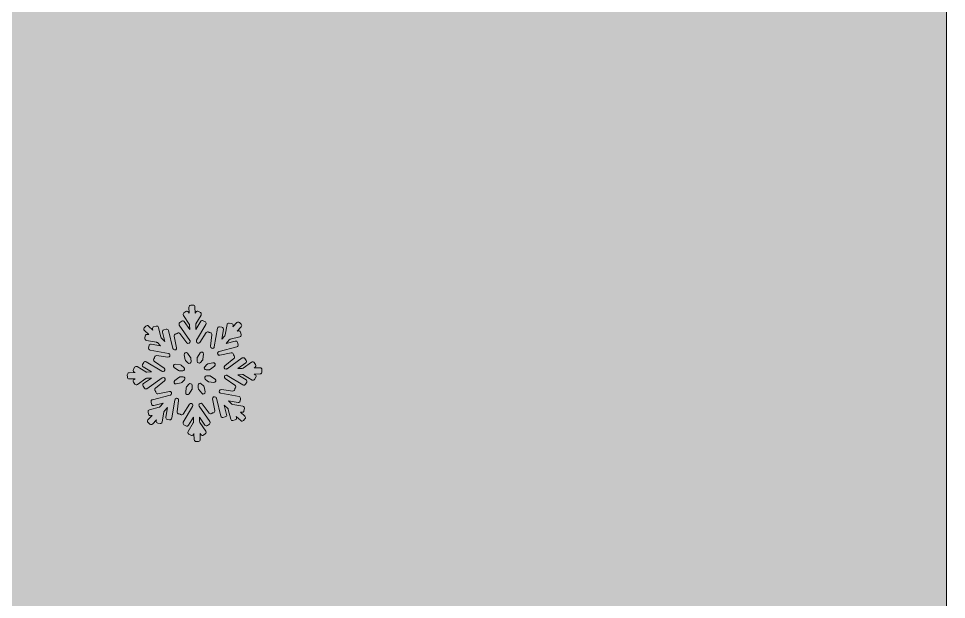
# Model space of a CAD drawing. Header units: millimetres. Extents: x 33 to 181, y -115 to -16.
# Drawn here: x 156.38 to 180.76, y -72.15 to -56.88 of the extents above; entities that cross this region are included whole.
import ezdxf

# ---------------------------------------------------------------- set-up
doc = ezdxf.new("R2010")
doc.units = ezdxf.units.MM
doc.header["$MEASUREMENT"] = 0
doc.layers.add('engraving', color=7, linetype='Continuous')
doc.layers.add('Layer 1', color=7, linetype='Continuous')

msp = doc.modelspace()

# ---------------------------------------------------------------- hatches: boundary and pattern name
at = {"layer": 'Layer 1'}
h = msp.add_hatch(color=2, dxfattribs=at)
h.dxf.hatch_style = 2
edge = h.paths.add_edge_path()
edge.add_spline(control_points=[(156.236, -29.463), (155.428, -28.206), (154.068, -27.335), (152.5, -27.216), (154.005, -26.101), (154.984, -24.317), (154.984, -22.3), (154.984, -18.92), (152.244, -16.179), (148.864, -16.179), (145.483, -16.179), (142.743, -18.92), (142.743, -22.3), (142.743, -24.317), (143.723, -26.101), (145.228, -27.216), (143.62, -27.338), (142.229, -28.246), (141.428, -29.553), (141.428, -29.553), (140.987, -29.553), (140.987, -29.553), (140.987, -29.553), (140.948, -29.463), (140.948, -29.463), (140.948, -29.463), (117.575, -29.463), (117.575, -29.463), (117.575, -29.463), (117.575, -114.611), (117.575, -114.611), (117.575, -114.611), (140.477, -114.611), (140.477, -114.611), (140.477, -114.611), (140.477, -83.841), (140.477, -83.841), (140.477, -83.841), (157.272, -114.611), (157.272, -114.611), (157.272, -114.611), (180.761, -114.611), (180.761, -114.611), (180.761, -114.611), (180.761, -29.463), (180.761, -29.463), (180.761, -29.463), (156.236, -29.463), (156.236, -29.463)], knot_values=[0, 0, 0, 0, 1, 1, 1, 2, 2, 2, 3, 3, 3, 4, 4, 4, 5, 5, 5, 6, 6, 6, 7, 7, 7, 8, 8, 8, 9, 9, 9, 10, 10, 10, 11, 11, 11, 12, 12, 12, 13, 13, 13, 14, 14, 14, 15, 15, 15, 16, 16, 16, 16], degree=3, periodic=1)
edge = h.paths.add_edge_path()
edge.add_spline(control_points=[(145.056, -22.3), (145.056, -20.201), (146.764, -18.493), (148.864, -18.493), (150.963, -18.493), (152.671, -20.201), (152.671, -22.3), (152.671, -24.4), (150.963, -26.108), (148.864, -26.108), (146.764, -26.108), (145.056, -24.4), (145.056, -22.3)], knot_values=[0, 0, 0, 0, 1, 1, 1, 2, 2, 2, 3, 3, 3, 4, 4, 4, 4], degree=3, periodic=1)
h.paths.add_polyline_path([(142.919, -33.921), (155.746, -33.921), (155.746, -62.935)])

# ---------------------------------------------------------------- linework, layer by layer
at = {"layer": 'engraving', "lineweight": 0}
for points, knots in [([(162.772, -66.103), (162.771, -66.076), (162.748, -66.055), (162.721, -66.056), (162.721, -66.056), (162.567, -66.062), (162.567, -66.062), (162.567, -66.062), (162.595, -66.042), (162.595, -66.042), (162.617, -66.027), (162.622, -65.997), (162.607, -65.975), (162.607, -65.975), (162.571, -65.923), (162.571, -65.923), (162.556, -65.901), (162.525, -65.895), (162.503, -65.911), (162.503, -65.911), (162.284, -66.066), (162.284, -66.066), (162.276, -66.071), (162.267, -66.074), (162.258, -66.074), (162.258, -66.074), (162.14, -66.079), (162.14, -66.079), (162.14, -66.079), (162.348, -65.932), (162.348, -65.932), (162.37, -65.916), (162.375, -65.886), (162.36, -65.864), (162.36, -65.864), (162.324, -65.812), (162.324, -65.812), (162.309, -65.79), (162.278, -65.785), (162.256, -65.8), (162.256, -65.8), (161.857, -66.082), (161.857, -66.082), (161.849, -66.087), (161.84, -66.091), (161.831, -66.091), (161.831, -66.091), (161.829, -66.091), (161.829, -66.091), (161.782, -66.093), (161.76, -66.033), (161.797, -66.004), (161.797, -66.004), (162.036, -65.816), (162.036, -65.816), (162.057, -65.799), (162.061, -65.769), (162.044, -65.748), (162.044, -65.748), (162.037, -65.738), (162.037, -65.738), (162.032, -65.732), (162.029, -65.725), (162.028, -65.718), (162.028, -65.718), (162.025, -65.706), (162.025, -65.706), (162.02, -65.679), (161.994, -65.662), (161.968, -65.667), (161.968, -65.667), (161.666, -65.728), (161.666, -65.728), (161.62, -65.737), (161.589, -65.682), (161.62, -65.647), (161.62, -65.647), (161.625, -65.642), (161.625, -65.642), (161.632, -65.635), (161.64, -65.63), (161.65, -65.627), (161.65, -65.627), (162.113, -65.511), (162.113, -65.511), (162.139, -65.504), (162.155, -65.478), (162.148, -65.452), (162.148, -65.452), (162.133, -65.391), (162.133, -65.391), (162.127, -65.364), (162.1, -65.349), (162.074, -65.355), (162.074, -65.355), (161.831, -65.416), (161.831, -65.416), (161.831, -65.416), (161.915, -65.324), (161.915, -65.324), (161.921, -65.317), (161.93, -65.312), (161.939, -65.31), (161.939, -65.31), (162.193, -65.246), (162.193, -65.246), (162.219, -65.24), (162.235, -65.213), (162.228, -65.187), (162.228, -65.187), (162.213, -65.126), (162.213, -65.126), (162.207, -65.1), (162.18, -65.084), (162.154, -65.09), (162.154, -65.09), (162.121, -65.099), (162.121, -65.099), (162.121, -65.099), (162.23, -64.979), (162.23, -64.979), (162.248, -64.96), (162.247, -64.929), (162.227, -64.911), (162.227, -64.911), (162.181, -64.868), (162.181, -64.868), (162.161, -64.85), (162.13, -64.851), (162.112, -64.871), (162.112, -64.871), (162.008, -64.985), (162.008, -64.985), (162.008, -64.985), (162.014, -64.951), (162.014, -64.951), (162.019, -64.924), (162.001, -64.899), (161.975, -64.895), (161.975, -64.895), (161.913, -64.883), (161.913, -64.883), (161.887, -64.879), (161.861, -64.896), (161.857, -64.923), (161.857, -64.923), (161.81, -65.19), (161.81, -65.19), (161.809, -65.199), (161.804, -65.208), (161.798, -65.215), (161.798, -65.215), (161.718, -65.302), (161.718, -65.302), (161.718, -65.302), (161.762, -65.049), (161.762, -65.049), (161.767, -65.023), (161.749, -64.998), (161.723, -64.993), (161.723, -64.993), (161.662, -64.982), (161.662, -64.982), (161.635, -64.977), (161.61, -64.995), (161.605, -65.021), (161.605, -65.021), (161.521, -65.507), (161.521, -65.507), (161.519, -65.517), (161.515, -65.525), (161.509, -65.532), (161.509, -65.532), (161.509, -65.532), (161.509, -65.532), (161.477, -65.567), (161.419, -65.54), (161.424, -65.493), (161.424, -65.493), (161.461, -65.191), (161.461, -65.191), (161.464, -65.164), (161.446, -65.14), (161.419, -65.136), (161.419, -65.136), (161.408, -65.135), (161.408, -65.135), (161.4, -65.134), (161.393, -65.131), (161.386, -65.127), (161.386, -65.127), (161.377, -65.12), (161.377, -65.12), (161.354, -65.105), (161.324, -65.111), (161.309, -65.134), (161.309, -65.134), (161.139, -65.391), (161.139, -65.391), (161.113, -65.43), (161.052, -65.413), (161.05, -65.366), (161.05, -65.366), (161.05, -65.36), (161.05, -65.36), (161.05, -65.351), (161.052, -65.342), (161.057, -65.334), (161.057, -65.334), (161.303, -64.919), (161.303, -64.919), (161.316, -64.896), (161.309, -64.866), (161.286, -64.853), (161.286, -64.853), (161.233, -64.82), (161.233, -64.82), (161.21, -64.806), (161.179, -64.813), (161.166, -64.837), (161.166, -64.837), (161.038, -65.052), (161.038, -65.052), (161.038, -65.052), (161.033, -64.928), (161.033, -64.928), (161.032, -64.919), (161.034, -64.91), (161.039, -64.901), (161.039, -64.901), (161.174, -64.674), (161.174, -64.674), (161.188, -64.651), (161.181, -64.621), (161.158, -64.608), (161.158, -64.608), (161.104, -64.575), (161.104, -64.575), (161.081, -64.561), (161.051, -64.568), (161.037, -64.592), (161.037, -64.592), (161.02, -64.62), (161.02, -64.62), (161.02, -64.62), (161.014, -64.459), (161.014, -64.459), (161.012, -64.432), (160.99, -64.411), (160.963, -64.412), (160.963, -64.412), (160.901, -64.415), (160.901, -64.415), (160.874, -64.416), (160.853, -64.439), (160.854, -64.465), (160.854, -64.465), (160.86, -64.621), (160.86, -64.621), (160.86, -64.621), (160.841, -64.594), (160.841, -64.594), (160.826, -64.571), (160.795, -64.566), (160.773, -64.581), (160.773, -64.581), (160.722, -64.618), (160.722, -64.618), (160.7, -64.633), (160.695, -64.663), (160.71, -64.685), (160.71, -64.685), (160.864, -64.908), (160.864, -64.908), (160.87, -64.916), (160.873, -64.925), (160.873, -64.934), (160.873, -64.934), (160.878, -65.053), (160.878, -65.053), (160.878, -65.053), (160.733, -64.843), (160.733, -64.843), (160.718, -64.821), (160.687, -64.816), (160.665, -64.831), (160.665, -64.831), (160.614, -64.867), (160.614, -64.867), (160.592, -64.883), (160.587, -64.913), (160.602, -64.935), (160.602, -64.935), (160.882, -65.34), (160.882, -65.34), (160.887, -65.348), (160.89, -65.357), (160.891, -65.366), (160.891, -65.366), (160.891, -65.367), (160.891, -65.367), (160.892, -65.414), (160.832, -65.436), (160.803, -65.398), (160.803, -65.398), (160.619, -65.159), (160.619, -65.159), (160.603, -65.138), (160.572, -65.134), (160.551, -65.15), (160.551, -65.15), (160.542, -65.158), (160.542, -65.158), (160.536, -65.162), (160.529, -65.166), (160.521, -65.167), (160.521, -65.167), (160.51, -65.169), (160.51, -65.169), (160.483, -65.175), (160.466, -65.2), (160.471, -65.226), (160.471, -65.226), (160.532, -65.531), (160.532, -65.531), (160.541, -65.578), (160.485, -65.608), (160.451, -65.576), (160.451, -65.576), (160.448, -65.574), (160.448, -65.574), (160.441, -65.567), (160.436, -65.559), (160.434, -65.55), (160.434, -65.55), (160.317, -65.08), (160.317, -65.08), (160.311, -65.054), (160.285, -65.038), (160.258, -65.044), (160.258, -65.044), (160.198, -65.059), (160.198, -65.059), (160.172, -65.066), (160.156, -65.092), (160.163, -65.118), (160.163, -65.118), (160.223, -65.364), (160.223, -65.364), (160.223, -65.364), (160.133, -65.28), (160.133, -65.28), (160.127, -65.273), (160.122, -65.265), (160.119, -65.256), (160.119, -65.256), (160.056, -64.998), (160.056, -64.998), (160.049, -64.972), (160.023, -64.956), (159.997, -64.963), (159.997, -64.963), (159.936, -64.978), (159.936, -64.978), (159.91, -64.984), (159.894, -65.01), (159.901, -65.036), (159.901, -65.036), (159.909, -65.07), (159.909, -65.07), (159.909, -65.07), (159.792, -64.961), (159.792, -64.961), (159.773, -64.942), (159.741, -64.943), (159.723, -64.963), (159.723, -64.963), (159.681, -65.01), (159.681, -65.01), (159.663, -65.03), (159.664, -65.06), (159.684, -65.078), (159.684, -65.078), (159.798, -65.185), (159.798, -65.185), (159.798, -65.185), (159.764, -65.179), (159.764, -65.179), (159.738, -65.174), (159.712, -65.192), (159.708, -65.218), (159.708, -65.218), (159.697, -65.281), (159.697, -65.281), (159.692, -65.307), (159.71, -65.332), (159.736, -65.337), (159.736, -65.337), (160, -65.385), (160, -65.385), (160.009, -65.386), (160.018, -65.391), (160.025, -65.397), (160.025, -65.397), (160.112, -65.479), (160.112, -65.479), (160.112, -65.479), (159.862, -65.434), (159.862, -65.434), (159.836, -65.429), (159.811, -65.447), (159.806, -65.473), (159.806, -65.473), (159.795, -65.536), (159.795, -65.536), (159.79, -65.562), (159.808, -65.587), (159.834, -65.592), (159.834, -65.592), (160.314, -65.679), (160.314, -65.679), (160.324, -65.68), (160.332, -65.685), (160.339, -65.691), (160.339, -65.691), (160.341, -65.693), (160.341, -65.693), (160.376, -65.725), (160.349, -65.783), (160.302, -65.777), (160.302, -65.777), (160.003, -65.739), (160.003, -65.739), (159.976, -65.735), (159.952, -65.754), (159.948, -65.781), (159.948, -65.781), (159.947, -65.793), (159.947, -65.793), (159.946, -65.801), (159.943, -65.808), (159.939, -65.814), (159.939, -65.814), (159.932, -65.825), (159.932, -65.825), (159.918, -65.847), (159.924, -65.877), (159.946, -65.892), (159.946, -65.892), (160.203, -66.066), (160.203, -66.066), (160.242, -66.093), (160.225, -66.153), (160.178, -66.155), (160.178, -66.155), (160.172, -66.155), (160.172, -66.155), (160.162, -66.156), (160.153, -66.153), (160.145, -66.148), (160.145, -66.148), (159.735, -65.899), (159.735, -65.899), (159.712, -65.885), (159.682, -65.892), (159.668, -65.915), (159.668, -65.915), (159.636, -65.97), (159.636, -65.97), (159.622, -65.993), (159.63, -66.022), (159.652, -66.036), (159.652, -66.036), (159.868, -66.167), (159.868, -66.167), (159.868, -66.167), (159.745, -66.172), (159.745, -66.172), (159.735, -66.172), (159.726, -66.17), (159.718, -66.165), (159.718, -66.165), (159.493, -66.028), (159.493, -66.028), (159.47, -66.014), (159.44, -66.022), (159.426, -66.045), (159.426, -66.045), (159.394, -66.099), (159.394, -66.099), (159.38, -66.122), (159.388, -66.151), (159.41, -66.165), (159.41, -66.165), (159.441, -66.184), (159.441, -66.184), (159.441, -66.184), (159.281, -66.19), (159.281, -66.19), (159.254, -66.191), (159.233, -66.214), (159.234, -66.24), (159.234, -66.24), (159.237, -66.304), (159.237, -66.304), (159.238, -66.331), (159.26, -66.351), (159.287, -66.35), (159.287, -66.35), (159.442, -66.344), (159.442, -66.344), (159.442, -66.344), (159.413, -66.365), (159.413, -66.365), (159.391, -66.38), (159.386, -66.41), (159.401, -66.432), (159.401, -66.432), (159.437, -66.484), (159.437, -66.484), (159.453, -66.506), (159.483, -66.512), (159.505, -66.496), (159.505, -66.496), (159.724, -66.341), (159.724, -66.341), (159.732, -66.336), (159.741, -66.333), (159.751, -66.332), (159.751, -66.332), (159.869, -66.328), (159.869, -66.328), (159.869, -66.328), (159.66, -66.475), (159.66, -66.475), (159.639, -66.49), (159.633, -66.521), (159.648, -66.542), (159.648, -66.542), (159.684, -66.594), (159.684, -66.594), (159.7, -66.617), (159.73, -66.622), (159.752, -66.607), (159.752, -66.607), (160.151, -66.325), (160.151, -66.325), (160.159, -66.319), (160.168, -66.316), (160.178, -66.316), (160.178, -66.316), (160.18, -66.316), (160.18, -66.316), (160.227, -66.314), (160.249, -66.373), (160.212, -66.403), (160.212, -66.403), (159.972, -66.591), (159.972, -66.591), (159.952, -66.607), (159.948, -66.638), (159.964, -66.659), (159.964, -66.659), (159.972, -66.669), (159.972, -66.669), (159.976, -66.675), (159.979, -66.682), (159.981, -66.689), (159.981, -66.689), (159.983, -66.701), (159.983, -66.701), (159.988, -66.728), (160.014, -66.745), (160.04, -66.74), (160.04, -66.74), (160.343, -66.679), (160.343, -66.679), (160.389, -66.67), (160.42, -66.725), (160.388, -66.76), (160.388, -66.76), (160.383, -66.765), (160.383, -66.765), (160.377, -66.772), (160.368, -66.777), (160.359, -66.78), (160.359, -66.78), (159.896, -66.896), (159.896, -66.896), (159.87, -66.902), (159.854, -66.929), (159.86, -66.955), (159.86, -66.955), (159.875, -67.016), (159.875, -67.016), (159.882, -67.042), (159.908, -67.058), (159.934, -67.052), (159.934, -67.052), (160.177, -66.991), (160.177, -66.991), (160.177, -66.991), (160.093, -67.082), (160.093, -67.082), (160.087, -67.09), (160.079, -67.095), (160.069, -67.097), (160.069, -67.097), (159.815, -67.161), (159.815, -67.161), (159.789, -67.167), (159.774, -67.193), (159.78, -67.219), (159.78, -67.219), (159.795, -67.281), (159.795, -67.281), (159.802, -67.307), (159.828, -67.323), (159.854, -67.316), (159.854, -67.316), (159.887, -67.308), (159.887, -67.308), (159.887, -67.308), (159.779, -67.427), (159.779, -67.427), (159.761, -67.447), (159.762, -67.477), (159.781, -67.496), (159.781, -67.496), (159.827, -67.539), (159.827, -67.539), (159.847, -67.557), (159.878, -67.556), (159.896, -67.536), (159.896, -67.536), (160.001, -67.422), (160.001, -67.422), (160.001, -67.422), (159.995, -67.456), (159.995, -67.456), (159.99, -67.482), (160.008, -67.508), (160.034, -67.512), (160.034, -67.512), (160.095, -67.523), (160.095, -67.523), (160.122, -67.528), (160.147, -67.51), (160.152, -67.484), (160.152, -67.484), (160.198, -67.217), (160.198, -67.217), (160.2, -67.207), (160.204, -67.199), (160.21, -67.192), (160.21, -67.192), (160.29, -67.105), (160.29, -67.105), (160.29, -67.105), (160.246, -67.358), (160.246, -67.358), (160.241, -67.384), (160.259, -67.409), (160.285, -67.414), (160.285, -67.414), (160.347, -67.425), (160.347, -67.425), (160.373, -67.43), (160.399, -67.412), (160.403, -67.385), (160.403, -67.385), (160.488, -66.899), (160.488, -66.899), (160.489, -66.89), (160.494, -66.882), (160.5, -66.875), (160.5, -66.875), (160.5, -66.875), (160.5, -66.875), (160.532, -66.84), (160.59, -66.867), (160.584, -66.914), (160.584, -66.914), (160.547, -67.216), (160.547, -67.216), (160.544, -67.243), (160.563, -67.267), (160.589, -67.27), (160.589, -67.27), (160.601, -67.272), (160.601, -67.272), (160.609, -67.273), (160.616, -67.276), (160.622, -67.28), (160.622, -67.28), (160.632, -67.286), (160.632, -67.286), (160.654, -67.302), (160.685, -67.296), (160.7, -67.273), (160.7, -67.273), (160.869, -67.016), (160.869, -67.016), (160.895, -66.977), (160.956, -66.994), (160.958, -67.041), (160.958, -67.041), (160.958, -67.047), (160.958, -67.047), (160.959, -67.056), (160.957, -67.065), (160.952, -67.073), (160.952, -67.073), (160.706, -67.488), (160.706, -67.488), (160.692, -67.511), (160.699, -67.54), (160.722, -67.554), (160.722, -67.554), (160.776, -67.587), (160.776, -67.587), (160.799, -67.601), (160.829, -67.594), (160.843, -67.57), (160.843, -67.57), (160.971, -67.354), (160.971, -67.354), (160.971, -67.354), (160.976, -67.479), (160.976, -67.479), (160.976, -67.488), (160.974, -67.497), (160.969, -67.505), (160.969, -67.505), (160.834, -67.733), (160.834, -67.733), (160.821, -67.756), (160.828, -67.785), (160.851, -67.799), (160.851, -67.799), (160.904, -67.832), (160.904, -67.832), (160.927, -67.846), (160.958, -67.838), (160.971, -67.815), (160.971, -67.815), (160.988, -67.787), (160.988, -67.787), (160.988, -67.787), (160.995, -67.948), (160.995, -67.948), (160.996, -67.975), (161.019, -67.995), (161.045, -67.994), (161.045, -67.994), (161.108, -67.992), (161.108, -67.992), (161.135, -67.991), (161.156, -67.968), (161.154, -67.941), (161.154, -67.941), (161.148, -67.786), (161.148, -67.786), (161.148, -67.786), (161.167, -67.813), (161.167, -67.813), (161.182, -67.836), (161.213, -67.841), (161.235, -67.825), (161.235, -67.825), (161.286, -67.789), (161.286, -67.789), (161.308, -67.774), (161.313, -67.744), (161.298, -67.722), (161.298, -67.722), (161.144, -67.499), (161.144, -67.499), (161.139, -67.491), (161.136, -67.482), (161.135, -67.473), (161.135, -67.473), (161.131, -67.354), (161.131, -67.354), (161.131, -67.354), (161.276, -67.564), (161.276, -67.564), (161.291, -67.586), (161.322, -67.591), (161.344, -67.576), (161.344, -67.576), (161.395, -67.539), (161.395, -67.539), (161.417, -67.524), (161.422, -67.494), (161.407, -67.472), (161.407, -67.472), (161.127, -67.067), (161.127, -67.067), (161.121, -67.059), (161.118, -67.05), (161.118, -67.041), (161.118, -67.041), (161.118, -67.04), (161.118, -67.04), (161.116, -66.993), (161.176, -66.971), (161.205, -67.009), (161.205, -67.009), (161.389, -67.248), (161.389, -67.248), (161.406, -67.269), (161.437, -67.273), (161.458, -67.256), (161.458, -67.256), (161.467, -67.249), (161.467, -67.249), (161.473, -67.245), (161.48, -67.241), (161.487, -67.24), (161.487, -67.24), (161.499, -67.238), (161.499, -67.238), (161.525, -67.232), (161.542, -67.207), (161.537, -67.18), (161.537, -67.18), (161.477, -66.875), (161.477, -66.875), (161.468, -66.829), (161.523, -66.798), (161.558, -66.831), (161.558, -66.831), (161.561, -66.833), (161.561, -66.833), (161.568, -66.84), (161.573, -66.848), (161.575, -66.857), (161.575, -66.857), (161.691, -67.327), (161.691, -67.327), (161.697, -67.353), (161.724, -67.369), (161.75, -67.363), (161.75, -67.363), (161.811, -67.347), (161.811, -67.347), (161.837, -67.341), (161.852, -67.315), (161.846, -67.289), (161.846, -67.289), (161.785, -67.043), (161.785, -67.043), (161.785, -67.043), (161.875, -67.127), (161.875, -67.127), (161.882, -67.134), (161.887, -67.142), (161.889, -67.151), (161.889, -67.151), (161.953, -67.409), (161.953, -67.409), (161.959, -67.435), (161.986, -67.451), (162.012, -67.444), (162.012, -67.444), (162.072, -67.429), (162.072, -67.429), (162.098, -67.423), (162.114, -67.396), (162.108, -67.37), (162.108, -67.37), (162.099, -67.337), (162.099, -67.337), (162.099, -67.337), (162.216, -67.446), (162.216, -67.446), (162.236, -67.465), (162.267, -67.463), (162.285, -67.443), (162.285, -67.443), (162.328, -67.397), (162.328, -67.397), (162.346, -67.377), (162.344, -67.347), (162.325, -67.329), (162.325, -67.329), (162.211, -67.222), (162.211, -67.222), (162.211, -67.222), (162.244, -67.228), (162.244, -67.228), (162.271, -67.233), (162.296, -67.215), (162.301, -67.188), (162.301, -67.188), (162.312, -67.126), (162.312, -67.126), (162.316, -67.1), (162.299, -67.075), (162.272, -67.07), (162.272, -67.07), (162.008, -67.022), (162.008, -67.022), (161.999, -67.02), (161.991, -67.016), (161.984, -67.01), (161.984, -67.01), (161.896, -66.928), (161.896, -66.928), (161.896, -66.928), (162.146, -66.973), (162.146, -66.973), (162.173, -66.978), (162.198, -66.96), (162.203, -66.934), (162.203, -66.934), (162.213, -66.871), (162.213, -66.871), (162.218, -66.845), (162.201, -66.82), (162.174, -66.815), (162.174, -66.815), (161.694, -66.728), (161.694, -66.728), (161.685, -66.727), (161.676, -66.722), (161.67, -66.716), (161.67, -66.716), (161.667, -66.714), (161.667, -66.714), (161.633, -66.682), (161.66, -66.624), (161.707, -66.63), (161.707, -66.63), (162.006, -66.668), (162.006, -66.668), (162.032, -66.672), (162.057, -66.653), (162.06, -66.626), (162.06, -66.626), (162.062, -66.614), (162.062, -66.614), (162.063, -66.606), (162.065, -66.599), (162.069, -66.593), (162.069, -66.593), (162.076, -66.582), (162.076, -66.582), (162.091, -66.56), (162.085, -66.53), (162.063, -66.515), (162.063, -66.515), (161.805, -66.341), (161.805, -66.341), (161.766, -66.314), (161.784, -66.254), (161.831, -66.252), (161.831, -66.252), (161.837, -66.252), (161.837, -66.252), (161.846, -66.251), (161.856, -66.254), (161.864, -66.259), (161.864, -66.259), (162.274, -66.508), (162.274, -66.508), (162.297, -66.522), (162.327, -66.515), (162.341, -66.491), (162.341, -66.491), (162.373, -66.437), (162.373, -66.437), (162.386, -66.414), (162.379, -66.385), (162.356, -66.371), (162.356, -66.371), (162.141, -66.24), (162.141, -66.24), (162.141, -66.24), (162.264, -66.235), (162.264, -66.235), (162.273, -66.235), (162.283, -66.237), (162.291, -66.242), (162.291, -66.242), (162.515, -66.379), (162.515, -66.379), (162.538, -66.393), (162.569, -66.385), (162.582, -66.362), (162.582, -66.362), (162.615, -66.308), (162.615, -66.308), (162.628, -66.285), (162.621, -66.255), (162.598, -66.241), (162.598, -66.241), (162.568, -66.223), (162.568, -66.223), (162.568, -66.223), (162.728, -66.217), (162.728, -66.217), (162.755, -66.216), (162.775, -66.193), (162.774, -66.166), (162.774, -66.166), (162.772, -66.103), (162.772, -66.103)], [0, 0, 0, 0, 1, 1, 1, 2, 2, 2, 3, 3, 3, 4, 4, 4, 5, 5, 5, 6, 6, 6, 7, 7, 7, 8, 8, 8, 9, 9, 9, 10, 10, 10, 11, 11, 11, 12, 12, 12, 13, 13, 13, 14, 14, 14, 15, 15, 15, 16, 16, 16, 17, 17, 17, 18, 18, 18, 19, 19, 19, 20, 20, 20, 21, 21, 21, 22, 22, 22, 23, 23, 23, 24, 24, 24, 25, 25, 25, 26, 26, 26, 27, 27, 27, 28, 28, 28, 29, 29, 29, 30, 30, 30, 31, 31, 31, 32, 32, 32, 33, 33, 33, 34, 34, 34, 35, 35, 35, 36, 36, 36, 37, 37, 37, 38, 38, 38, 39, 39, 39, 40, 40, 40, 41, 41, 41, 42, 42, 42, 43, 43, 43, 44, 44, 44, 45, 45, 45, 46, 46, 46, 47, 47, 47, 48, 48, 48, 49, 49, 49, 50, 50, 50, 51, 51, 51, 52, 52, 52, 53, 53, 53, 54, 54, 54, 55, 55, 55, 56, 56, 56, 57, 57, 57, 58, 58, 58, 59, 59, 59, 60, 60, 60, 61, 61, 61, 62, 62, 62, 63, 63, 63, 64, 64, 64, 65, 65, 65, 66, 66, 66, 67, 67, 67, 68, 68, 68, 69, 69, 69, 70, 70, 70, 71, 71, 71, 72, 72, 72, 73, 73, 73, 74, 74, 74, 75, 75, 75, 76, 76, 76, 77, 77, 77, 78, 78, 78, 79, 79, 79, 80, 80, 80, 81, 81, 81, 82, 82, 82, 83, 83, 83, 84, 84, 84, 85, 85, 85, 86, 86, 86, 87, 87, 87, 88, 88, 88, 89, 89, 89, 90, 90, 90, 91, 91, 91, 92, 92, 92, 93, 93, 93, 94, 94, 94, 95, 95, 95, 96, 96, 96, 97, 97, 97, 98, 98, 98, 99, 99, 99, 100, 100, 100, 101, 101, 101, 102, 102, 102, 103, 103, 103, 104, 104, 104, 105, 105, 105, 106, 106, 106, 107, 107, 107, 108, 108, 108, 109, 109, 109, 110, 110, 110, 111, 111, 111, 112, 112, 112, 113, 113, 113, 114, 114, 114, 115, 115, 115, 116, 116, 116, 117, 117, 117, 118, 118, 118, 119, 119, 119, 120, 120, 120, 121, 121, 121, 122, 122, 122, 123, 123, 123, 124, 124, 124, 125, 125, 125, 126, 126, 126, 127, 127, 127, 128, 128, 128, 129, 129, 129, 130, 130, 130, 131, 131, 131, 132, 132, 132, 133, 133, 133, 134, 134, 134, 135, 135, 135, 136, 136, 136, 137, 137, 137, 138, 138, 138, 139, 139, 139, 140, 140, 140, 141, 141, 141, 142, 142, 142, 143, 143, 143, 144, 144, 144, 145, 145, 145, 146, 146, 146, 147, 147, 147, 148, 148, 148, 149, 149, 149, 150, 150, 150, 151, 151, 151, 152, 152, 152, 153, 153, 153, 154, 154, 154, 155, 155, 155, 156, 156, 156, 157, 157, 157, 158, 158, 158, 159, 159, 159, 160, 160, 160, 161, 161, 161, 162, 162, 162, 163, 163, 163, 164, 164, 164, 165, 165, 165, 166, 166, 166, 167, 167, 167, 168, 168, 168, 169, 169, 169, 170, 170, 170, 171, 171, 171, 172, 172, 172, 173, 173, 173, 174, 174, 174, 175, 175, 175, 176, 176, 176, 177, 177, 177, 178, 178, 178, 179, 179, 179, 180, 180, 180, 181, 181, 181, 182, 182, 182, 183, 183, 183, 184, 184, 184, 185, 185, 185, 186, 186, 186, 187, 187, 187, 188, 188, 188, 189, 189, 189, 190, 190, 190, 191, 191, 191, 192, 192, 192, 193, 193, 193, 194, 194, 194, 195, 195, 195, 196, 196, 196, 197, 197, 197, 198, 198, 198, 199, 199, 199, 200, 200, 200, 201, 201, 201, 202, 202, 202, 203, 203, 203, 204, 204, 204, 205, 205, 205, 206, 206, 206, 207, 207, 207, 208, 208, 208, 209, 209, 209, 210, 210, 210, 211, 211, 211, 212, 212, 212, 213, 213, 213, 214, 214, 214, 215, 215, 215, 216, 216, 216, 217, 217, 217, 218, 218, 218, 219, 219, 219, 220, 220, 220, 221, 221, 221, 222, 222, 222, 223, 223, 223, 224, 224, 224, 225, 225, 225, 226, 226, 226, 227, 227, 227, 228, 228, 228, 229, 229, 229, 230, 230, 230, 231, 231, 231, 232, 232, 232, 233, 233, 233, 234, 234, 234, 235, 235, 235, 236, 236, 236, 237, 237, 237, 238, 238, 238, 239, 239, 239, 240, 240, 240, 241, 241, 241, 242, 242, 242, 243, 243, 243, 244, 244, 244, 245, 245, 245, 246, 246, 246, 247, 247, 247, 248, 248, 248, 249, 249, 249, 250, 250, 250, 251, 251, 251, 252, 252, 252, 253, 253, 253, 254, 254, 254, 255, 255, 255, 256, 256, 256, 257, 257, 257, 258, 258, 258, 259, 259, 259, 260, 260, 260, 261, 261, 261, 262, 262, 262, 263, 263, 263, 264, 264, 264, 265, 265, 265, 266, 266, 266, 267, 267, 267, 268, 268, 268, 269, 269, 269, 270, 270, 270, 271, 271, 271, 272, 272, 272, 273, 273, 273, 274, 274, 274, 275, 275, 275, 276, 276, 276, 277, 277, 277, 278, 278, 278, 279, 279, 279, 280, 280, 280, 281, 281, 281, 282, 282, 282, 283, 283, 283, 284, 284, 284, 285, 285, 285, 286, 286, 286, 287, 287, 287, 288, 288, 288, 289, 289, 289, 290, 290, 290, 291, 291, 291, 292, 292, 292, 293, 293, 293, 294, 294, 294, 295, 295, 295, 296, 296, 296, 297, 297, 297, 298, 298, 298, 299, 299, 299, 300, 300, 300, 301, 301, 301, 302, 302, 302, 303, 303, 303, 304, 304, 304, 305, 305, 305, 306, 306, 306, 307, 307, 307, 308, 308, 308, 309, 309, 309, 310, 310, 310, 311, 311, 311, 312, 312, 312, 313, 313, 313, 314, 314, 314, 315, 315, 315, 316, 316, 316, 317, 317, 317, 318, 318, 318, 319, 319, 319, 320, 320, 320, 321, 321, 321, 322, 322, 322, 323, 323, 323, 324, 324, 324, 325, 325, 325, 326, 326, 326, 327, 327, 327, 328, 328, 328, 329, 329, 329, 330, 330, 330, 331, 331, 331, 332, 332, 332, 333, 333, 333, 334, 334, 334, 335, 335, 335, 336, 336, 336, 336]), ([(160.817, -65.678), (160.817, -65.678), (160.898, -65.784), (160.898, -65.784), (160.905, -65.792), (160.908, -65.801), (160.909, -65.811), (160.909, -65.811), (160.912, -65.894), (160.912, -65.894), (160.914, -65.937), (160.862, -65.961), (160.83, -65.931), (160.83, -65.931), (160.772, -65.876), (160.772, -65.876), (160.764, -65.869), (160.759, -65.86), (160.757, -65.85), (160.757, -65.85), (160.731, -65.717), (160.731, -65.717), (160.721, -65.666), (160.786, -65.637), (160.817, -65.678)], [0, 0, 0, 0, 1, 1, 1, 2, 2, 2, 3, 3, 3, 4, 4, 4, 5, 5, 5, 6, 6, 6, 7, 7, 7, 8, 8, 8, 8]), ([(161.071, -65.888), (161.071, -65.888), (161.068, -65.806), (161.068, -65.806), (161.068, -65.795), (161.07, -65.785), (161.076, -65.777), (161.076, -65.777), (161.15, -65.665), (161.15, -65.665), (161.178, -65.622), (161.245, -65.646), (161.239, -65.697), (161.239, -65.697), (161.222, -65.832), (161.222, -65.832), (161.221, -65.842), (161.217, -65.852), (161.21, -65.859), (161.21, -65.859), (161.156, -65.919), (161.156, -65.919), (161.127, -65.951), (161.073, -65.931), (161.071, -65.888)], [0, 0, 0, 0, 1, 1, 1, 2, 2, 2, 3, 3, 3, 4, 4, 4, 5, 5, 5, 6, 6, 6, 7, 7, 7, 8, 8, 8, 8]), ([(160.583, -66.13), (160.583, -66.13), (160.469, -66.053), (160.469, -66.053), (160.426, -66.024), (160.451, -65.958), (160.502, -65.964), (160.502, -65.964), (160.636, -65.981), (160.636, -65.981), (160.646, -65.982), (160.656, -65.987), (160.663, -65.994), (160.663, -65.994), (160.724, -66.051), (160.724, -66.051), (160.756, -66.081), (160.736, -66.133), (160.693, -66.135), (160.693, -66.135), (160.612, -66.138), (160.612, -66.138), (160.601, -66.139), (160.591, -66.136), (160.583, -66.13)], [0, 0, 0, 0, 1, 1, 1, 2, 2, 2, 3, 3, 3, 4, 4, 4, 5, 5, 5, 6, 6, 6, 7, 7, 7, 8, 8, 8, 8]), ([(161.271, -66.03), (161.271, -66.03), (161.327, -65.969), (161.327, -65.969), (161.334, -65.961), (161.343, -65.956), (161.353, -65.954), (161.353, -65.954), (161.487, -65.927), (161.487, -65.927), (161.537, -65.917), (161.567, -65.981), (161.527, -66.013), (161.527, -66.013), (161.419, -66.098), (161.419, -66.098), (161.411, -66.104), (161.401, -66.108), (161.391, -66.108), (161.391, -66.108), (161.309, -66.111), (161.309, -66.111), (161.266, -66.113), (161.242, -66.062), (161.271, -66.03)], [0, 0, 0, 0, 1, 1, 1, 2, 2, 2, 3, 3, 3, 4, 4, 4, 5, 5, 5, 6, 6, 6, 7, 7, 7, 8, 8, 8, 8]), ([(160.737, -66.377), (160.737, -66.377), (160.681, -66.438), (160.681, -66.438), (160.674, -66.446), (160.665, -66.451), (160.655, -66.453), (160.655, -66.453), (160.522, -66.48), (160.522, -66.48), (160.471, -66.49), (160.442, -66.426), (160.482, -66.394), (160.482, -66.394), (160.59, -66.309), (160.59, -66.309), (160.598, -66.303), (160.608, -66.299), (160.618, -66.299), (160.618, -66.299), (160.7, -66.296), (160.7, -66.296), (160.743, -66.294), (160.766, -66.345), (160.737, -66.377)], [0, 0, 0, 0, 1, 1, 1, 2, 2, 2, 3, 3, 3, 4, 4, 4, 5, 5, 5, 6, 6, 6, 7, 7, 7, 8, 8, 8, 8]), ([(161.426, -66.277), (161.426, -66.277), (161.54, -66.354), (161.54, -66.354), (161.582, -66.383), (161.557, -66.449), (161.506, -66.443), (161.506, -66.443), (161.373, -66.426), (161.373, -66.426), (161.362, -66.424), (161.353, -66.42), (161.346, -66.413), (161.346, -66.413), (161.284, -66.356), (161.284, -66.356), (161.253, -66.326), (161.273, -66.273), (161.316, -66.272), (161.316, -66.272), (161.397, -66.269), (161.397, -66.269), (161.407, -66.268), (161.417, -66.271), (161.426, -66.277)], [0, 0, 0, 0, 1, 1, 1, 2, 2, 2, 3, 3, 3, 4, 4, 4, 5, 5, 5, 6, 6, 6, 7, 7, 7, 8, 8, 8, 8]), ([(160.937, -66.519), (160.937, -66.519), (160.94, -66.601), (160.94, -66.601), (160.941, -66.611), (160.938, -66.622), (160.932, -66.63), (160.932, -66.63), (160.858, -66.742), (160.858, -66.742), (160.83, -66.785), (160.763, -66.76), (160.77, -66.709), (160.77, -66.709), (160.786, -66.575), (160.786, -66.575), (160.787, -66.565), (160.792, -66.555), (160.798, -66.548), (160.798, -66.548), (160.853, -66.488), (160.853, -66.488), (160.882, -66.456), (160.935, -66.476), (160.937, -66.519)], [0, 0, 0, 0, 1, 1, 1, 2, 2, 2, 3, 3, 3, 4, 4, 4, 5, 5, 5, 6, 6, 6, 7, 7, 7, 8, 8, 8, 8]), ([(161.192, -66.729), (161.192, -66.729), (161.11, -66.623), (161.11, -66.623), (161.104, -66.615), (161.1, -66.606), (161.1, -66.595), (161.1, -66.595), (161.097, -66.513), (161.097, -66.513), (161.095, -66.47), (161.147, -66.446), (161.178, -66.476), (161.178, -66.476), (161.237, -66.531), (161.237, -66.531), (161.244, -66.538), (161.249, -66.547), (161.251, -66.557), (161.251, -66.557), (161.278, -66.69), (161.278, -66.69), (161.288, -66.74), (161.223, -66.77), (161.192, -66.729)], [0, 0, 0, 0, 1, 1, 1, 2, 2, 2, 3, 3, 3, 4, 4, 4, 5, 5, 5, 6, 6, 6, 7, 7, 7, 8, 8, 8, 8])]:
    msp.add_open_spline(points, degree=3, knots=knots, dxfattribs=at)
at = {"layer": 'Layer 1', "lineweight": 0}
msp.add_open_spline([(156.236, -29.463), (155.428, -28.206), (154.068, -27.335), (152.5, -27.216), (154.005, -26.101), (154.984, -24.317), (154.984, -22.3), (154.984, -18.92), (152.244, -16.179), (148.864, -16.179), (145.483, -16.179), (142.743, -18.92), (142.743, -22.3), (142.743, -24.317), (143.723, -26.101), (145.228, -27.216), (143.62, -27.338), (142.229, -28.246), (141.428, -29.553), (141.428, -29.553), (140.987, -29.553), (140.987, -29.553), (140.987, -29.553), (140.948, -29.463), (140.948, -29.463), (140.948, -29.463), (117.575, -29.463), (117.575, -29.463), (117.575, -29.463), (117.575, -114.611), (117.575, -114.611), (117.575, -114.611), (140.477, -114.611), (140.477, -114.611), (140.477, -114.611), (140.477, -83.841), (140.477, -83.841), (140.477, -83.841), (157.272, -114.611), (157.272, -114.611), (157.272, -114.611), (180.761, -114.611), (180.761, -114.611), (180.761, -114.611), (180.761, -29.463), (180.761, -29.463), (180.761, -29.463), (156.236, -29.463), (156.236, -29.463)], degree=3, knots=[0, 0, 0, 0, 1, 1, 1, 2, 2, 2, 3, 3, 3, 4, 4, 4, 5, 5, 5, 6, 6, 6, 7, 7, 7, 8, 8, 8, 9, 9, 9, 10, 10, 10, 11, 11, 11, 12, 12, 12, 13, 13, 13, 14, 14, 14, 15, 15, 15, 16, 16, 16, 16], dxfattribs=at)

doc.saveas('drawing.dxf')
